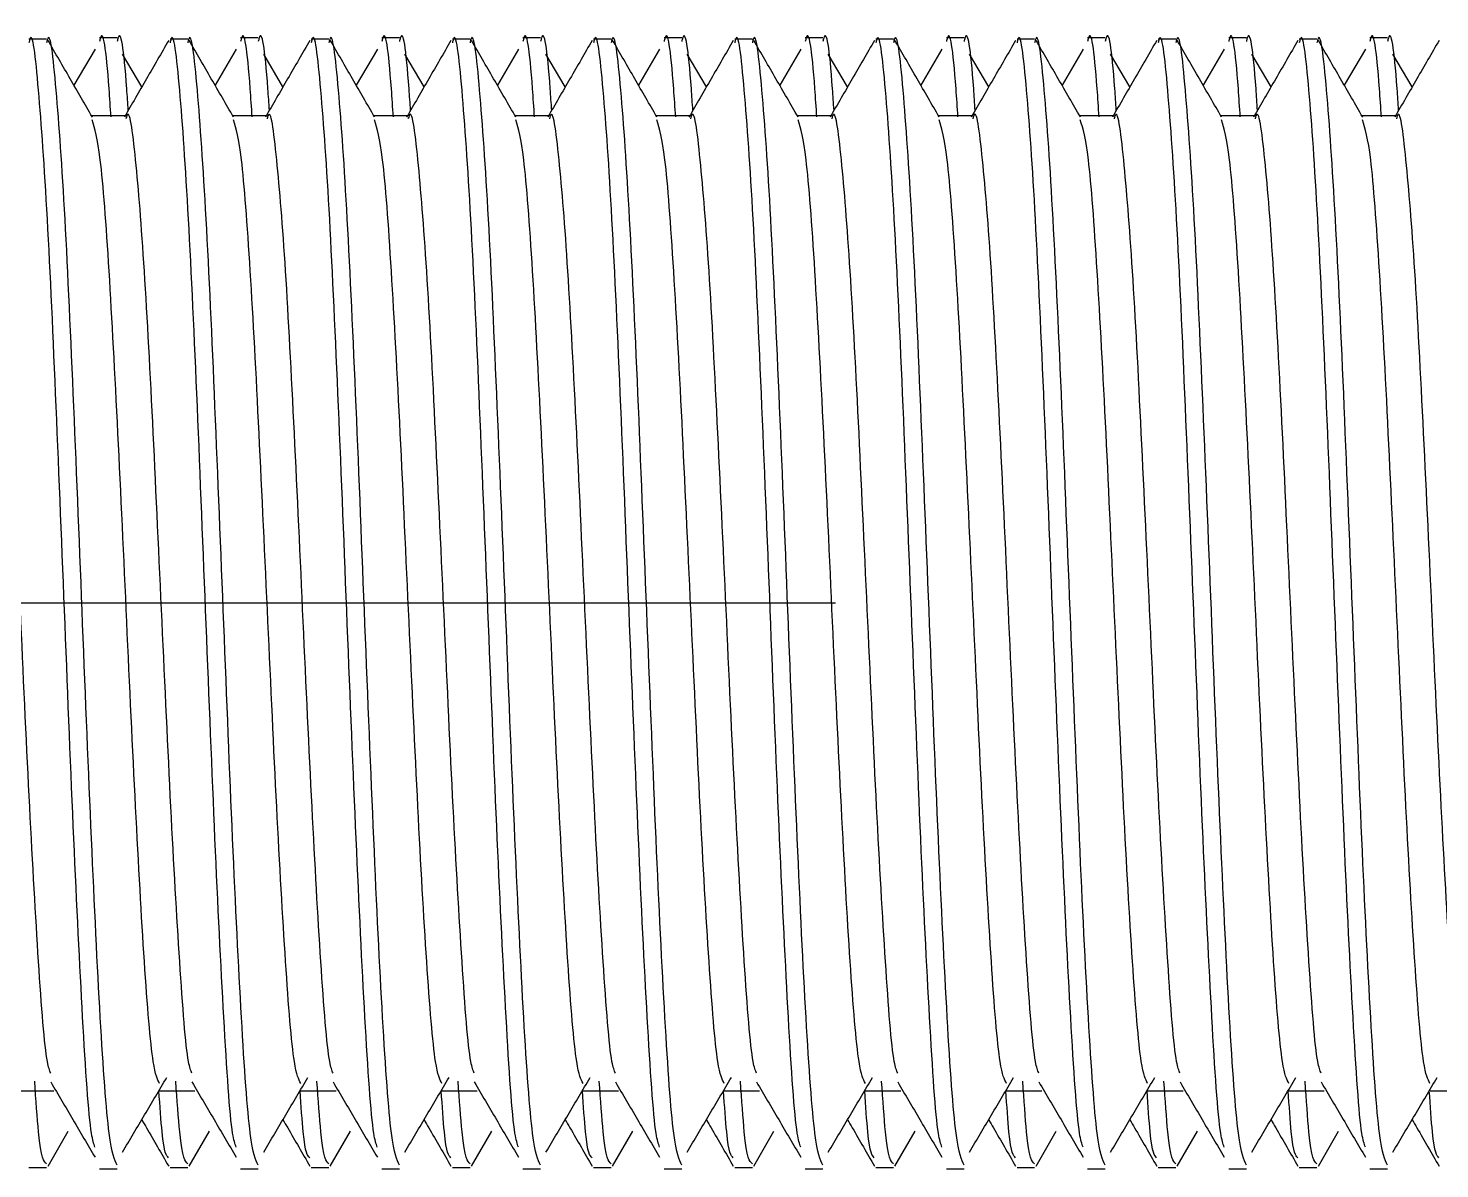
# Model space of a CAD drawing. Header units: millimetres. Extents: x -473 to 6267, y 319 to 3284.
# Drawn here: x 886.062 to 891.062, y 2635.978 to 2640.017 of the extents above; entities that cross this region are included whole.
import ezdxf

# ---------------------------------------------------------------- set-up
doc = ezdxf.new("R2010")
doc.units = ezdxf.units.MM
doc.linetypes.add('CENTERX2', pattern=[20.32, 12.7, -2.54, 2.54, -2.54])
doc.layers.add('3mm', color=7, linetype='Continuous', lineweight=30)
doc.layers.add('中心线层', color=1, linetype='CENTERX2', lineweight=25)

msp = doc.modelspace()

# ---------------------------------------------------------------- linework, layer by layer
at = {"layer": '3mm', "lineweight": 30}
for p, q in [((886.1273, 2639.9781), (886.0648, 2639.9781)), ((886.3773, 2639.9831), (886.3148, 2639.9831)), ((886.6273, 2639.9781), (886.5648, 2639.9781)), ((886.8773, 2639.9831), (886.8148, 2639.9831)), ((887.1273, 2639.9781), (887.0648, 2639.9781)), ((887.3773, 2639.9831), (887.3148, 2639.9831)), ((887.6273, 2639.9781), (887.5648, 2639.9781)), ((887.8773, 2639.9831), (887.8148, 2639.9831)), ((888.1273, 2639.9781), (888.0648, 2639.9781)), ((888.3773, 2639.9831), (888.3148, 2639.9831)), ((888.6273, 2639.9781), (888.5648, 2639.9781)), ((888.8773, 2639.9831), (888.8148, 2639.9831)), ((889.1273, 2639.9781), (889.0648, 2639.9781)), ((889.3773, 2639.9831), (889.3148, 2639.9831)), ((889.6273, 2639.9781), (889.5648, 2639.9781)), ((889.8773, 2639.9831), (889.8148, 2639.9831)), ((890.1273, 2639.9781), (890.0648, 2639.9781)), ((890.3773, 2639.9831), (890.3148, 2639.9831)), ((890.6273, 2639.9781), (890.5648, 2639.9781)), ((890.8773, 2639.9831), (890.8148, 2639.9831)), ((886.299, 2639.9426), (886.2242, 2639.8151)), ((886.4646, 2639.8092), (886.3963, 2639.9247)), ((886.799, 2639.9426), (886.7242, 2639.8151)), ((886.9646, 2639.8092), (886.8963, 2639.9247)), ((887.299, 2639.9426), (887.2242, 2639.8151)), ((887.4646, 2639.8092), (887.3963, 2639.9247)), ((887.799, 2639.9426), (887.7242, 2639.8151)), ((887.9646, 2639.8092), (887.8963, 2639.9247)), ((888.299, 2639.9426), (888.2242, 2639.8151)), ((888.4646, 2639.8092), (888.3963, 2639.9247)), ((888.799, 2639.9426), (888.7242, 2639.8151)), ((888.9646, 2639.8092), (888.8963, 2639.9247)), ((889.299, 2639.9426), (889.2242, 2639.8151)), ((889.4646, 2639.8092), (889.3963, 2639.9247)), ((889.799, 2639.9426), (889.7242, 2639.8151)), ((889.9646, 2639.8092), (889.8963, 2639.9247)), ((890.299, 2639.9426), (890.2242, 2639.8151)), ((890.4646, 2639.8092), (890.3963, 2639.9247)), ((890.799, 2639.9426), (890.7242, 2639.8151)), ((890.9646, 2639.8092), (890.8963, 2639.9247)), ((886.4087, 2639.7074), (886.2866, 2639.7074)), ((886.9087, 2639.7074), (886.7866, 2639.7074)), ((887.4087, 2639.7074), (887.2866, 2639.7074)), ((887.9087, 2639.7074), (887.7866, 2639.7074)), ((888.4087, 2639.7074), (888.2866, 2639.7074)), ((888.9087, 2639.7074), (888.7866, 2639.7074)), ((889.4087, 2639.7074), (889.2866, 2639.7074)), ((889.9087, 2639.7074), (889.7866, 2639.7074)), ((890.4087, 2639.7074), (890.2866, 2639.7074)), ((890.9087, 2639.7074), (890.7866, 2639.7074)), ((886.0278, 2636.2537), (886.1528, 2636.2537)), ((886.5278, 2636.2537), (886.6528, 2636.2537)), ((887.0278, 2636.2537), (887.1528, 2636.2537)), ((887.5278, 2636.2537), (887.6528, 2636.2537)), ((888.0278, 2636.2537), (888.1528, 2636.2537)), ((888.5278, 2636.2537), (888.6528, 2636.2537)), ((889.0278, 2636.2537), (889.1528, 2636.2537)), ((889.5278, 2636.2537), (889.6528, 2636.2537)), ((890.0278, 2636.2537), (890.1528, 2636.2537)), ((890.5278, 2636.2537), (890.6528, 2636.2537)), ((891.0278, 2636.2537), (891.1528, 2636.2537)), ((886.1324, 2635.9873), (886.204, 2636.1111)), ((886.6324, 2635.9873), (886.704, 2636.1111)), ((887.1324, 2635.9873), (887.204, 2636.1111)), ((887.6324, 2635.9873), (887.704, 2636.1111)), ((888.1324, 2635.9873), (888.204, 2636.1111)), ((888.6324, 2635.9873), (888.704, 2636.1111)), ((889.1324, 2635.9873), (889.204, 2636.1111)), ((889.6324, 2635.9873), (889.704, 2636.1111)), ((890.1324, 2635.9873), (890.204, 2636.1111)), ((890.6324, 2635.9873), (890.704, 2636.1111)), ((886.0648, 2635.9831), (886.1273, 2635.9831)), ((886.3148, 2635.9781), (886.3773, 2635.9781)), ((886.5648, 2635.9831), (886.6273, 2635.9831)), ((886.8148, 2635.9781), (886.8773, 2635.9781)), ((887.0648, 2635.9831), (887.1273, 2635.9831)), ((887.3148, 2635.9781), (887.3773, 2635.9781)), ((887.5648, 2635.9831), (887.6273, 2635.9831)), ((887.8148, 2635.9781), (887.8773, 2635.9781)), ((888.0648, 2635.9831), (888.1273, 2635.9831)), ((888.3148, 2635.9781), (888.3773, 2635.9781)), ((888.5648, 2635.9831), (888.6273, 2635.9831)), ((888.8148, 2635.9781), (888.8773, 2635.9781)), ((889.0648, 2635.9831), (889.1273, 2635.9831)), ((889.3148, 2635.9781), (889.3773, 2635.9781)), ((889.5648, 2635.9831), (889.6273, 2635.9831)), ((889.8148, 2635.9781), (889.8773, 2635.9781)), ((890.0648, 2635.9831), (890.1273, 2635.9831)), ((890.3148, 2635.9781), (890.3773, 2635.9781)), ((890.5648, 2635.9831), (890.6273, 2635.9831)), ((890.8148, 2635.9781), (890.8773, 2635.9781))]:
    msp.add_line(p, q, dxfattribs=at)
for points, knots in [([(886.2987, 2636.0549), (886.2946, 2636.0665), (886.2801, 2636.1075), (886.2551, 2636.4881), (886.2239, 2637.1224), (886.1926, 2637.9061), (886.1614, 2638.6936), (886.1301, 2639.3819), (886.0989, 2639.8246), (886.0771, 2640.0192), (886.0658, 2639.9697), (886.0648, 2639.9656)], [0, 0, 0, 0, 0.052725, 0.186333, 0.31994, 0.453548, 0.587156, 0.720763, 0.854371, 0.987979, 1, 1, 1, 1]), ([(886.3773, 2635.9906), (886.3678, 2636.0103), (886.3479, 2636.0516), (886.3176, 2636.4808), (886.2864, 2637.1243), (886.2551, 2637.9056), (886.2239, 2638.6937), (886.1926, 2639.3818), (886.1614, 2639.8246), (886.1396, 2640.0192), (886.1283, 2639.9697), (886.1273, 2639.9656)], [0, 0, 0, 0, 0.113753, 0.238753, 0.363753, 0.488753, 0.613753, 0.738753, 0.863753, 0.988753, 1, 1, 1, 1]), ([(886.3557, 2639.7031), (886.3534, 2639.7373), (886.3407, 2639.9286), (886.3271, 2640.0235), (886.3158, 2639.9746), (886.3148, 2639.9706)], [0, 0, 0, 0, 0.166336, 0.931182, 1, 1, 1, 1]), ([(886.4166, 2639.7263), (886.4149, 2639.7523), (886.4027, 2639.9346), (886.3896, 2640.0234), (886.3783, 2639.9746), (886.3773, 2639.9706)], [0, 0, 0, 0, 0.13261, 0.928398, 1, 1, 1, 1]), ([(886.7987, 2636.0549), (886.7946, 2636.0665), (886.7801, 2636.1075), (886.7551, 2636.4881), (886.7239, 2637.1224), (886.6926, 2637.9061), (886.6614, 2638.6936), (886.6301, 2639.3819), (886.5989, 2639.8246), (886.5771, 2640.0192), (886.5658, 2639.9697), (886.5648, 2639.9656)], [0, 0, 0, 0, 0.052725, 0.186333, 0.31994, 0.453548, 0.587156, 0.720763, 0.854371, 0.987979, 1, 1, 1, 1]), ([(886.8773, 2635.9906), (886.8678, 2636.0103), (886.8479, 2636.0516), (886.8176, 2636.4808), (886.7864, 2637.1243), (886.7551, 2637.9056), (886.7239, 2638.6937), (886.6926, 2639.3818), (886.6614, 2639.8246), (886.6396, 2640.0192), (886.6283, 2639.9697), (886.6273, 2639.9656)], [0, 0, 0, 0, 0.113753, 0.238753, 0.363753, 0.488753, 0.613753, 0.738753, 0.863753, 0.988753, 1, 1, 1, 1]), ([(886.8557, 2639.7031), (886.8534, 2639.7373), (886.8407, 2639.9286), (886.8271, 2640.0235), (886.8158, 2639.9746), (886.8148, 2639.9706)], [0, 0, 0, 0, 0.166336, 0.931182, 1, 1, 1, 1]), ([(886.9166, 2639.7263), (886.9149, 2639.7523), (886.9027, 2639.9346), (886.8896, 2640.0234), (886.8783, 2639.9746), (886.8773, 2639.9706)], [0, 0, 0, 0, 0.13261, 0.928398, 1, 1, 1, 1]), ([(887.2987, 2636.0549), (887.2946, 2636.0665), (887.2801, 2636.1075), (887.2551, 2636.4881), (887.2239, 2637.1224), (887.1926, 2637.9061), (887.1614, 2638.6936), (887.1301, 2639.3819), (887.0989, 2639.8246), (887.0771, 2640.0192), (887.0658, 2639.9697), (887.0648, 2639.9656)], [0, 0, 0, 0, 0.052725, 0.186333, 0.31994, 0.453548, 0.587156, 0.720763, 0.854371, 0.987979, 1, 1, 1, 1]), ([(887.3773, 2635.9906), (887.3678, 2636.0103), (887.3479, 2636.0516), (887.3176, 2636.4808), (887.2864, 2637.1243), (887.2551, 2637.9056), (887.2239, 2638.6937), (887.1926, 2639.3818), (887.1614, 2639.8246), (887.1396, 2640.0192), (887.1283, 2639.9697), (887.1273, 2639.9656)], [0, 0, 0, 0, 0.113753, 0.238753, 0.363753, 0.488753, 0.613753, 0.738753, 0.863753, 0.988753, 1, 1, 1, 1]), ([(887.3557, 2639.7031), (887.3534, 2639.7373), (887.3407, 2639.9286), (887.3271, 2640.0235), (887.3158, 2639.9746), (887.3148, 2639.9706)], [0, 0, 0, 0, 0.166336, 0.931182, 1, 1, 1, 1]), ([(887.4166, 2639.7263), (887.4149, 2639.7523), (887.4027, 2639.9346), (887.3896, 2640.0234), (887.3783, 2639.9746), (887.3773, 2639.9706)], [0, 0, 0, 0, 0.13261, 0.928398, 1, 1, 1, 1]), ([(887.7987, 2636.0549), (887.7946, 2636.0665), (887.7801, 2636.1075), (887.7551, 2636.4881), (887.7239, 2637.1224), (887.6926, 2637.9061), (887.6614, 2638.6936), (887.6301, 2639.3819), (887.5989, 2639.8246), (887.5771, 2640.0192), (887.5658, 2639.9697), (887.5648, 2639.9656)], [0, 0, 0, 0, 0.052725, 0.186333, 0.31994, 0.453548, 0.587156, 0.720763, 0.854371, 0.987979, 1, 1, 1, 1]), ([(887.8773, 2635.9906), (887.8678, 2636.0103), (887.8479, 2636.0516), (887.8176, 2636.4808), (887.7864, 2637.1243), (887.7551, 2637.9056), (887.7239, 2638.6937), (887.6926, 2639.3818), (887.6614, 2639.8246), (887.6396, 2640.0192), (887.6283, 2639.9697), (887.6273, 2639.9656)], [0, 0, 0, 0, 0.113753, 0.238753, 0.363753, 0.488753, 0.613753, 0.738753, 0.863753, 0.988753, 1, 1, 1, 1]), ([(887.8557, 2639.7031), (887.8534, 2639.7373), (887.8407, 2639.9286), (887.8271, 2640.0235), (887.8158, 2639.9746), (887.8148, 2639.9706)], [0, 0, 0, 0, 0.166336, 0.931182, 1, 1, 1, 1]), ([(887.9166, 2639.7263), (887.9149, 2639.7523), (887.9027, 2639.9346), (887.8896, 2640.0234), (887.8783, 2639.9746), (887.8773, 2639.9706)], [0, 0, 0, 0, 0.13261, 0.928398, 1, 1, 1, 1]), ([(888.2987, 2636.0549), (888.2946, 2636.0665), (888.2801, 2636.1075), (888.2551, 2636.4881), (888.2239, 2637.1224), (888.1926, 2637.9061), (888.1614, 2638.6936), (888.1301, 2639.3819), (888.0989, 2639.8246), (888.0771, 2640.0192), (888.0658, 2639.9697), (888.0648, 2639.9656)], [0, 0, 0, 0, 0.052725, 0.186333, 0.31994, 0.453548, 0.587156, 0.720763, 0.854371, 0.987979, 1, 1, 1, 1]), ([(888.3773, 2635.9906), (888.3678, 2636.0103), (888.3479, 2636.0516), (888.3176, 2636.4808), (888.2864, 2637.1243), (888.2551, 2637.9056), (888.2239, 2638.6937), (888.1926, 2639.3818), (888.1614, 2639.8246), (888.1396, 2640.0192), (888.1283, 2639.9697), (888.1273, 2639.9656)], [0, 0, 0, 0, 0.113753, 0.238753, 0.363753, 0.488753, 0.613753, 0.738753, 0.863753, 0.988753, 1, 1, 1, 1]), ([(888.3557, 2639.7031), (888.3534, 2639.7373), (888.3407, 2639.9286), (888.3271, 2640.0235), (888.3158, 2639.9746), (888.3148, 2639.9706)], [0, 0, 0, 0, 0.166336, 0.931182, 1, 1, 1, 1]), ([(888.4166, 2639.7263), (888.4149, 2639.7523), (888.4027, 2639.9346), (888.3896, 2640.0234), (888.3783, 2639.9746), (888.3773, 2639.9706)], [0, 0, 0, 0, 0.13261, 0.928398, 1, 1, 1, 1]), ([(888.7987, 2636.0549), (888.7946, 2636.0665), (888.7801, 2636.1075), (888.7551, 2636.4881), (888.7239, 2637.1224), (888.6926, 2637.9061), (888.6614, 2638.6936), (888.6301, 2639.3819), (888.5989, 2639.8246), (888.5771, 2640.0192), (888.5658, 2639.9697), (888.5648, 2639.9656)], [0, 0, 0, 0, 0.052725, 0.186333, 0.31994, 0.453548, 0.587156, 0.720763, 0.854371, 0.987979, 1, 1, 1, 1]), ([(888.8773, 2635.9906), (888.8678, 2636.0103), (888.8479, 2636.0516), (888.8176, 2636.4808), (888.7864, 2637.1243), (888.7551, 2637.9056), (888.7239, 2638.6937), (888.6926, 2639.3818), (888.6614, 2639.8246), (888.6396, 2640.0192), (888.6283, 2639.9697), (888.6273, 2639.9656)], [0, 0, 0, 0, 0.113753, 0.238753, 0.363753, 0.488753, 0.613753, 0.738753, 0.863753, 0.988753, 1, 1, 1, 1]), ([(888.8557, 2639.7031), (888.8534, 2639.7373), (888.8407, 2639.9286), (888.8271, 2640.0235), (888.8158, 2639.9746), (888.8148, 2639.9706)], [0, 0, 0, 0, 0.166336, 0.931182, 1, 1, 1, 1]), ([(888.9166, 2639.7263), (888.9149, 2639.7523), (888.9027, 2639.9346), (888.8896, 2640.0234), (888.8783, 2639.9746), (888.8773, 2639.9706)], [0, 0, 0, 0, 0.13261, 0.928398, 1, 1, 1, 1]), ([(889.2987, 2636.0549), (889.2946, 2636.0665), (889.2801, 2636.1075), (889.2551, 2636.4881), (889.2239, 2637.1224), (889.1926, 2637.9061), (889.1614, 2638.6936), (889.1301, 2639.3819), (889.0989, 2639.8246), (889.0771, 2640.0192), (889.0658, 2639.9697), (889.0648, 2639.9656)], [0, 0, 0, 0, 0.052725, 0.186333, 0.31994, 0.453548, 0.587156, 0.720763, 0.854371, 0.987979, 1, 1, 1, 1]), ([(889.3773, 2635.9906), (889.3678, 2636.0103), (889.3479, 2636.0516), (889.3176, 2636.4808), (889.2864, 2637.1243), (889.2551, 2637.9056), (889.2239, 2638.6937), (889.1926, 2639.3818), (889.1614, 2639.8246), (889.1396, 2640.0192), (889.1283, 2639.9697), (889.1273, 2639.9656)], [0, 0, 0, 0, 0.113753, 0.238753, 0.363753, 0.488753, 0.613753, 0.738753, 0.863753, 0.988753, 1, 1, 1, 1]), ([(889.3557, 2639.7031), (889.3534, 2639.7373), (889.3407, 2639.9286), (889.3271, 2640.0235), (889.3158, 2639.9746), (889.3148, 2639.9706)], [0, 0, 0, 0, 0.166336, 0.931182, 1, 1, 1, 1]), ([(889.4166, 2639.7263), (889.4149, 2639.7523), (889.4027, 2639.9346), (889.3896, 2640.0234), (889.3783, 2639.9746), (889.3773, 2639.9706)], [0, 0, 0, 0, 0.13261, 0.928398, 1, 1, 1, 1]), ([(889.7987, 2636.0549), (889.7946, 2636.0665), (889.7801, 2636.1075), (889.7551, 2636.4881), (889.7239, 2637.1224), (889.6926, 2637.9061), (889.6614, 2638.6936), (889.6301, 2639.3819), (889.5989, 2639.8246), (889.5771, 2640.0192), (889.5658, 2639.9697), (889.5648, 2639.9656)], [0, 0, 0, 0, 0.052725, 0.186333, 0.31994, 0.453548, 0.587156, 0.720763, 0.854371, 0.987979, 1, 1, 1, 1]), ([(889.8773, 2635.9906), (889.8678, 2636.0103), (889.8479, 2636.0516), (889.8176, 2636.4808), (889.7864, 2637.1243), (889.7551, 2637.9056), (889.7239, 2638.6937), (889.6926, 2639.3818), (889.6614, 2639.8246), (889.6396, 2640.0192), (889.6283, 2639.9697), (889.6273, 2639.9656)], [0, 0, 0, 0, 0.113753, 0.238753, 0.363753, 0.488753, 0.613753, 0.738753, 0.863753, 0.988753, 1, 1, 1, 1]), ([(889.8557, 2639.7031), (889.8534, 2639.7373), (889.8407, 2639.9286), (889.8271, 2640.0235), (889.8158, 2639.9746), (889.8148, 2639.9706)], [0, 0, 0, 0, 0.166336, 0.931182, 1, 1, 1, 1]), ([(889.9166, 2639.7263), (889.9149, 2639.7523), (889.9027, 2639.9346), (889.8896, 2640.0234), (889.8783, 2639.9746), (889.8773, 2639.9706)], [0, 0, 0, 0, 0.13261, 0.928398, 1, 1, 1, 1]), ([(890.2987, 2636.0549), (890.2946, 2636.0665), (890.2801, 2636.1075), (890.2551, 2636.4881), (890.2239, 2637.1224), (890.1926, 2637.9061), (890.1614, 2638.6936), (890.1301, 2639.3819), (890.0989, 2639.8246), (890.0771, 2640.0192), (890.0658, 2639.9697), (890.0648, 2639.9656)], [0, 0, 0, 0, 0.052725, 0.186333, 0.31994, 0.453548, 0.587156, 0.720763, 0.854371, 0.987979, 1, 1, 1, 1]), ([(890.3773, 2635.9906), (890.3678, 2636.0103), (890.3479, 2636.0516), (890.3176, 2636.4808), (890.2864, 2637.1243), (890.2551, 2637.9056), (890.2239, 2638.6937), (890.1926, 2639.3818), (890.1614, 2639.8246), (890.1396, 2640.0192), (890.1283, 2639.9697), (890.1273, 2639.9656)], [0, 0, 0, 0, 0.113753, 0.238753, 0.363753, 0.488753, 0.613753, 0.738753, 0.863753, 0.988753, 1, 1, 1, 1]), ([(890.3557, 2639.7031), (890.3534, 2639.7373), (890.3407, 2639.9286), (890.3271, 2640.0235), (890.3158, 2639.9746), (890.3148, 2639.9706)], [0, 0, 0, 0, 0.166336, 0.931182, 1, 1, 1, 1]), ([(890.4166, 2639.7263), (890.4149, 2639.7523), (890.4027, 2639.9346), (890.3896, 2640.0234), (890.3783, 2639.9746), (890.3773, 2639.9706)], [0, 0, 0, 0, 0.13261, 0.928398, 1, 1, 1, 1]), ([(890.7987, 2636.0549), (890.7946, 2636.0665), (890.7801, 2636.1075), (890.7551, 2636.4881), (890.7239, 2637.1224), (890.6926, 2637.9061), (890.6614, 2638.6936), (890.6301, 2639.3819), (890.5989, 2639.8246), (890.5771, 2640.0192), (890.5658, 2639.9697), (890.5648, 2639.9656)], [0, 0, 0, 0, 0.052725, 0.186333, 0.31994, 0.453548, 0.587156, 0.720763, 0.854371, 0.987979, 1, 1, 1, 1]), ([(890.8773, 2635.9906), (890.8678, 2636.0103), (890.8479, 2636.0516), (890.8176, 2636.4808), (890.7864, 2637.1243), (890.7551, 2637.9056), (890.7239, 2638.6937), (890.6926, 2639.3818), (890.6614, 2639.8246), (890.6396, 2640.0192), (890.6283, 2639.9697), (890.6273, 2639.9656)], [0, 0, 0, 0, 0.113753, 0.238753, 0.363753, 0.488753, 0.613753, 0.738753, 0.863753, 0.988753, 1, 1, 1, 1]), ([(890.8557, 2639.7031), (890.8534, 2639.7373), (890.8407, 2639.9286), (890.8271, 2640.0235), (890.8158, 2639.9746), (890.8148, 2639.9706)], [0, 0, 0, 0, 0.166336, 0.931182, 1, 1, 1, 1]), ([(890.9166, 2639.7263), (890.9149, 2639.7523), (890.9027, 2639.9346), (890.8896, 2640.0234), (890.8783, 2639.9746), (890.8773, 2639.9706)], [0, 0, 0, 0, 0.13261, 0.928398, 1, 1, 1, 1]), ([(886.2894, 2639.7025), (886.2632, 2639.7477), (886.2109, 2639.8382), (886.1585, 2639.9286), (886.1324, 2639.9738)], [0, 0, 0, 0, 0.499935, 1, 1, 1, 1]), ([(886.5598, 2639.9738), (886.5337, 2639.9285), (886.4813, 2639.8381), (886.4289, 2639.7476), (886.4028, 2639.7024)], [0, 0, 0, 0, 0.500068, 1, 1, 1, 1]), ([(886.7894, 2639.7025), (886.7632, 2639.7477), (886.7109, 2639.8382), (886.6585, 2639.9286), (886.6324, 2639.9738)], [0, 0, 0, 0, 0.499935, 1, 1, 1, 1]), ([(887.0598, 2639.9738), (887.0337, 2639.9285), (886.9813, 2639.8381), (886.9289, 2639.7476), (886.9028, 2639.7024)], [0, 0, 0, 0, 0.500068, 1, 1, 1, 1]), ([(887.2894, 2639.7025), (887.2632, 2639.7477), (887.2109, 2639.8382), (887.1585, 2639.9286), (887.1324, 2639.9738)], [0, 0, 0, 0, 0.499935, 1, 1, 1, 1]), ([(887.5598, 2639.9738), (887.5337, 2639.9285), (887.4813, 2639.8381), (887.4289, 2639.7476), (887.4028, 2639.7024)], [0, 0, 0, 0, 0.500068, 1, 1, 1, 1]), ([(887.7894, 2639.7025), (887.7632, 2639.7477), (887.7109, 2639.8382), (887.6585, 2639.9286), (887.6324, 2639.9738)], [0, 0, 0, 0, 0.499935, 1, 1, 1, 1]), ([(888.0598, 2639.9738), (888.0337, 2639.9285), (887.9813, 2639.8381), (887.9289, 2639.7476), (887.9028, 2639.7024)], [0, 0, 0, 0, 0.500068, 1, 1, 1, 1]), ([(888.2894, 2639.7025), (888.2632, 2639.7477), (888.2109, 2639.8382), (888.1585, 2639.9286), (888.1324, 2639.9738)], [0, 0, 0, 0, 0.499935, 1, 1, 1, 1]), ([(888.5598, 2639.9738), (888.5337, 2639.9285), (888.4813, 2639.8381), (888.4289, 2639.7476), (888.4028, 2639.7024)], [0, 0, 0, 0, 0.500068, 1, 1, 1, 1]), ([(888.7894, 2639.7025), (888.7632, 2639.7477), (888.7109, 2639.8382), (888.6585, 2639.9286), (888.6324, 2639.9738)], [0, 0, 0, 0, 0.499935, 1, 1, 1, 1]), ([(889.0598, 2639.9738), (889.0337, 2639.9285), (888.9813, 2639.8381), (888.9289, 2639.7476), (888.9028, 2639.7024)], [0, 0, 0, 0, 0.500068, 1, 1, 1, 1]), ([(889.2894, 2639.7025), (889.2632, 2639.7477), (889.2109, 2639.8382), (889.1585, 2639.9286), (889.1324, 2639.9738)], [0, 0, 0, 0, 0.499935, 1, 1, 1, 1]), ([(889.5598, 2639.9738), (889.5337, 2639.9285), (889.4813, 2639.8381), (889.4289, 2639.7476), (889.4028, 2639.7024)], [0, 0, 0, 0, 0.500068, 1, 1, 1, 1]), ([(889.7894, 2639.7025), (889.7632, 2639.7477), (889.7109, 2639.8382), (889.6585, 2639.9286), (889.6324, 2639.9738)], [0, 0, 0, 0, 0.499935, 1, 1, 1, 1]), ([(890.0598, 2639.9738), (890.0337, 2639.9285), (889.9813, 2639.8381), (889.9289, 2639.7476), (889.9028, 2639.7024)], [0, 0, 0, 0, 0.500068, 1, 1, 1, 1]), ([(890.2894, 2639.7025), (890.2632, 2639.7477), (890.2109, 2639.8382), (890.1585, 2639.9286), (890.1324, 2639.9738)], [0, 0, 0, 0, 0.499935, 1, 1, 1, 1]), ([(890.5598, 2639.9738), (890.5337, 2639.9285), (890.4813, 2639.8381), (890.4289, 2639.7476), (890.4028, 2639.7024)], [0, 0, 0, 0, 0.500068, 1, 1, 1, 1]), ([(890.7894, 2639.7025), (890.7632, 2639.7477), (890.7109, 2639.8382), (890.6585, 2639.9286), (890.6324, 2639.9738)], [0, 0, 0, 0, 0.4999345, 1, 1, 1, 1]), ([(891.0598, 2639.9738), (891.0337, 2639.9285), (890.9813, 2639.8381), (890.9289, 2639.7476), (890.9028, 2639.7024)], [0, 0, 0, 0, 0.500068, 1, 1, 1, 1]), ([(886.1421, 2636.3163), (886.1381, 2636.3262), (886.1237, 2636.3616), (886.0989, 2636.6899), (886.0676, 2637.2381), (886.0364, 2637.9159), (886.0051, 2638.5968), (885.9739, 2639.1919), (885.9426, 2639.5747), (885.9209, 2639.743), (885.9095, 2639.7002), (885.9086, 2639.6967)], [0, 0, 0, 0, 0.051345, 0.185166, 0.318988, 0.452809, 0.586631, 0.720452, 0.854274, 0.988095, 1, 1, 1, 1]), ([(886.6421, 2636.3163), (886.6381, 2636.3262), (886.6237, 2636.3616), (886.5989, 2636.6899), (886.5676, 2637.2381), (886.5364, 2637.9159), (886.5051, 2638.5968), (886.4739, 2639.1919), (886.4426, 2639.5747), (886.4209, 2639.743), (886.4095, 2639.7002), (886.4086, 2639.6967)], [0, 0, 0, 0, 0.051345, 0.185166, 0.318988, 0.452809, 0.586631, 0.720452, 0.854274, 0.988095, 1, 1, 1, 1]), ([(887.1421, 2636.3163), (887.1381, 2636.3262), (887.1237, 2636.3616), (887.0989, 2636.6899), (887.0676, 2637.2381), (887.0364, 2637.9159), (887.0051, 2638.5968), (886.9739, 2639.1919), (886.9426, 2639.5747), (886.9209, 2639.743), (886.9095, 2639.7002), (886.9086, 2639.6967)], [0, 0, 0, 0, 0.051345, 0.185166, 0.318988, 0.452809, 0.586631, 0.720452, 0.854274, 0.988095, 1, 1, 1, 1]), ([(887.6421, 2636.3163), (887.6381, 2636.3262), (887.6237, 2636.3616), (887.5989, 2636.6899), (887.5676, 2637.2381), (887.5364, 2637.9159), (887.5051, 2638.5968), (887.4739, 2639.1919), (887.4426, 2639.5747), (887.4209, 2639.743), (887.4095, 2639.7002), (887.4086, 2639.6967)], [0, 0, 0, 0, 0.051345, 0.185166, 0.318988, 0.452809, 0.586631, 0.720452, 0.854274, 0.988095, 1, 1, 1, 1]), ([(888.1421, 2636.3163), (888.1381, 2636.3262), (888.1237, 2636.3616), (888.0989, 2636.6899), (888.0676, 2637.2381), (888.0364, 2637.9159), (888.0051, 2638.5968), (887.9739, 2639.1919), (887.9426, 2639.5747), (887.9209, 2639.743), (887.9095, 2639.7002), (887.9086, 2639.6967)], [0, 0, 0, 0, 0.051345, 0.185166, 0.318988, 0.452809, 0.586631, 0.720452, 0.854274, 0.988095, 1, 1, 1, 1]), ([(888.6421, 2636.3163), (888.6381, 2636.3262), (888.6237, 2636.3616), (888.5989, 2636.6899), (888.5676, 2637.2381), (888.5364, 2637.9159), (888.5051, 2638.5968), (888.4739, 2639.1919), (888.4426, 2639.5747), (888.4209, 2639.743), (888.4095, 2639.7002), (888.4086, 2639.6967)], [0, 0, 0, 0, 0.051345, 0.185166, 0.318988, 0.452809, 0.586631, 0.720452, 0.854274, 0.988095, 1, 1, 1, 1]), ([(889.1421, 2636.3163), (889.1381, 2636.3262), (889.1237, 2636.3616), (889.0989, 2636.6899), (889.0676, 2637.2381), (889.0364, 2637.9159), (889.0051, 2638.5968), (888.9739, 2639.1919), (888.9426, 2639.5747), (888.9209, 2639.743), (888.9095, 2639.7002), (888.9086, 2639.6967)], [0, 0, 0, 0, 0.051345, 0.185166, 0.318988, 0.452809, 0.586631, 0.720452, 0.854274, 0.988095, 1, 1, 1, 1]), ([(889.6421, 2636.3163), (889.6381, 2636.3262), (889.6237, 2636.3616), (889.5989, 2636.6899), (889.5676, 2637.2381), (889.5364, 2637.9159), (889.5051, 2638.5968), (889.4739, 2639.1919), (889.4426, 2639.5747), (889.4209, 2639.743), (889.4095, 2639.7002), (889.4086, 2639.6967)], [0, 0, 0, 0, 0.051345, 0.185166, 0.318988, 0.452809, 0.586631, 0.720452, 0.854274, 0.988095, 1, 1, 1, 1]), ([(890.1421, 2636.3163), (890.1381, 2636.3262), (890.1237, 2636.3616), (890.0989, 2636.6899), (890.0676, 2637.2381), (890.0364, 2637.9159), (890.0051, 2638.5968), (889.9739, 2639.1919), (889.9426, 2639.5747), (889.9209, 2639.743), (889.9095, 2639.7002), (889.9086, 2639.6967)], [0, 0, 0, 0, 0.051345, 0.185166, 0.318988, 0.452809, 0.586631, 0.720452, 0.854274, 0.988095, 1, 1, 1, 1]), ([(890.6421, 2636.3163), (890.6381, 2636.3262), (890.6237, 2636.3616), (890.5989, 2636.6899), (890.5676, 2637.2381), (890.5364, 2637.9159), (890.5051, 2638.5968), (890.4739, 2639.1919), (890.4426, 2639.5747), (890.4209, 2639.743), (890.4095, 2639.7002), (890.4086, 2639.6967)], [0, 0, 0, 0, 0.051345, 0.185166, 0.318988, 0.452809, 0.586631, 0.720452, 0.854274, 0.988095, 1, 1, 1, 1]), ([(891.1421, 2636.3163), (891.1381, 2636.3262), (891.1237, 2636.3616), (891.0989, 2636.6899), (891.0676, 2637.2381), (891.0364, 2637.9159), (891.0051, 2638.5968), (890.9739, 2639.1919), (890.9426, 2639.5747), (890.9209, 2639.743), (890.9095, 2639.7002), (890.9086, 2639.6967)], [0, 0, 0, 0, 0.051345, 0.185166, 0.318988, 0.452809, 0.586631, 0.720452, 0.854274, 0.988095, 1, 1, 1, 1]), ([(886.5276, 2636.2801), (886.5201, 2636.2949), (886.5022, 2636.3305), (886.4739, 2636.6852), (886.4426, 2637.2395), (886.4114, 2637.9149), (886.3801, 2638.5991), (886.3489, 2639.1833), (886.3185, 2639.5944), (886.2986, 2639.661), (886.2891, 2639.6928)], [0, 0, 0, 0, 0.094317, 0.22534, 0.356364, 0.487388, 0.618411, 0.749435, 0.880458, 1, 1, 1, 1]), ([(887.0276, 2636.2801), (887.0201, 2636.2949), (887.0022, 2636.3305), (886.9739, 2636.6852), (886.9426, 2637.2395), (886.9114, 2637.9149), (886.8801, 2638.5991), (886.8489, 2639.1833), (886.8185, 2639.5944), (886.7986, 2639.661), (886.7891, 2639.6928)], [0, 0, 0, 0, 0.094317, 0.22534, 0.356364, 0.487388, 0.618411, 0.749435, 0.880458, 1, 1, 1, 1]), ([(887.5276, 2636.2801), (887.5201, 2636.2949), (887.5022, 2636.3305), (887.4739, 2636.6852), (887.4426, 2637.2395), (887.4114, 2637.9149), (887.3801, 2638.5991), (887.3489, 2639.1833), (887.3185, 2639.5944), (887.2986, 2639.661), (887.2891, 2639.6928)], [0, 0, 0, 0, 0.094317, 0.22534, 0.356364, 0.487388, 0.618411, 0.749435, 0.880458, 1, 1, 1, 1]), ([(888.0276, 2636.2801), (888.0201, 2636.2949), (888.0022, 2636.3305), (887.9739, 2636.6852), (887.9426, 2637.2395), (887.9114, 2637.9149), (887.8801, 2638.5991), (887.8489, 2639.1833), (887.8185, 2639.5944), (887.7986, 2639.661), (887.7891, 2639.6928)], [0, 0, 0, 0, 0.094317, 0.22534, 0.356364, 0.487388, 0.618411, 0.749435, 0.880458, 1, 1, 1, 1]), ([(888.5276, 2636.2801), (888.5201, 2636.2949), (888.5022, 2636.3305), (888.4739, 2636.6852), (888.4426, 2637.2395), (888.4114, 2637.9149), (888.3801, 2638.5991), (888.3489, 2639.1833), (888.3185, 2639.5944), (888.2986, 2639.661), (888.2891, 2639.6928)], [0, 0, 0, 0, 0.094317, 0.22534, 0.356364, 0.487388, 0.618411, 0.749435, 0.880458, 1, 1, 1, 1]), ([(889.0276, 2636.2801), (889.0201, 2636.2949), (889.0022, 2636.3305), (888.9739, 2636.6852), (888.9426, 2637.2395), (888.9114, 2637.9149), (888.8801, 2638.5991), (888.8489, 2639.1833), (888.8185, 2639.5944), (888.7986, 2639.661), (888.7891, 2639.6928)], [0, 0, 0, 0, 0.094317, 0.22534, 0.356364, 0.487388, 0.618411, 0.749435, 0.880458, 1, 1, 1, 1]), ([(889.5276, 2636.2801), (889.5201, 2636.2949), (889.5022, 2636.3305), (889.4739, 2636.6852), (889.4426, 2637.2395), (889.4114, 2637.9149), (889.3801, 2638.5991), (889.3489, 2639.1833), (889.3185, 2639.5944), (889.2986, 2639.661), (889.2891, 2639.6928)], [0, 0, 0, 0, 0.094317, 0.22534, 0.356364, 0.487388, 0.618411, 0.749435, 0.880458, 1, 1, 1, 1]), ([(890.0276, 2636.2801), (890.0201, 2636.2949), (890.0022, 2636.3305), (889.9739, 2636.6852), (889.9426, 2637.2395), (889.9114, 2637.9149), (889.8801, 2638.5991), (889.8489, 2639.1833), (889.8185, 2639.5944), (889.7986, 2639.661), (889.7891, 2639.6928)], [0, 0, 0, 0, 0.094317, 0.22534, 0.356364, 0.487388, 0.618411, 0.749435, 0.880458, 1, 1, 1, 1]), ([(890.5276, 2636.2801), (890.5201, 2636.2949), (890.5022, 2636.3305), (890.4739, 2636.6852), (890.4426, 2637.2395), (890.4114, 2637.9149), (890.3801, 2638.5991), (890.3489, 2639.1833), (890.3185, 2639.5944), (890.2986, 2639.661), (890.2891, 2639.6928)], [0, 0, 0, 0, 0.094317, 0.22534, 0.356364, 0.487388, 0.618411, 0.749435, 0.880458, 1, 1, 1, 1]), ([(891.0276, 2636.2801), (891.0201, 2636.2949), (891.0022, 2636.3305), (890.9739, 2636.6852), (890.9426, 2637.2395), (890.9114, 2637.9149), (890.8801, 2638.5991), (890.8489, 2639.1833), (890.8185, 2639.5944), (890.7986, 2639.661), (890.7891, 2639.6928)], [0, 0, 0, 0, 0.0943169, 0.2253404, 0.356364, 0.4873875, 0.6184111, 0.7494346, 0.8804582, 1, 1, 1, 1]), ([(886.3963, 2636.0365), (886.4224, 2636.0806), (886.4746, 2636.1689), (886.5268, 2636.257), (886.5529, 2636.301)], [0, 0, 0, 0, 0.500012, 1, 1, 1, 1]), ([(886.8963, 2636.0365), (886.9224, 2636.0806), (886.9746, 2636.1689), (887.0268, 2636.257), (887.0529, 2636.301)], [0, 0, 0, 0, 0.500012, 1, 1, 1, 1]), ([(887.3963, 2636.0365), (887.4224, 2636.0806), (887.4746, 2636.1689), (887.5268, 2636.257), (887.5529, 2636.301)], [0, 0, 0, 0, 0.500012, 1, 1, 1, 1]), ([(887.8963, 2636.0365), (887.9224, 2636.0806), (887.9746, 2636.1689), (888.0268, 2636.257), (888.0529, 2636.301)], [0, 0, 0, 0, 0.500012, 1, 1, 1, 1]), ([(888.3963, 2636.0365), (888.4224, 2636.0806), (888.4746, 2636.1689), (888.5268, 2636.257), (888.5529, 2636.301)], [0, 0, 0, 0, 0.500012, 1, 1, 1, 1]), ([(888.8963, 2636.0365), (888.9224, 2636.0806), (888.9746, 2636.1689), (889.0268, 2636.257), (889.0529, 2636.301)], [0, 0, 0, 0, 0.500012, 1, 1, 1, 1]), ([(889.3963, 2636.0365), (889.4224, 2636.0806), (889.4746, 2636.1689), (889.5268, 2636.257), (889.5529, 2636.301)], [0, 0, 0, 0, 0.500012, 1, 1, 1, 1]), ([(889.8963, 2636.0365), (889.9224, 2636.0806), (889.9746, 2636.1689), (890.0268, 2636.257), (890.0529, 2636.301)], [0, 0, 0, 0, 0.500012, 1, 1, 1, 1]), ([(890.3963, 2636.0365), (890.4224, 2636.0806), (890.4746, 2636.1689), (890.5268, 2636.257), (890.5529, 2636.301)], [0, 0, 0, 0, 0.500012, 1, 1, 1, 1]), ([(890.8963, 2636.0365), (890.9224, 2636.0806), (890.9746, 2636.1689), (891.0268, 2636.257), (891.0529, 2636.301)], [0, 0, 0, 0, 0.500012, 1, 1, 1, 1]), ([(886.1273, 2635.9956), (886.1178, 2636.0042), (886.1038, 2636.017), (886.0898, 2636.2219), (886.0852, 2636.2883)], [0, 0, 0, 0, 0.67575, 1, 1, 1, 1]), ([(886.1424, 2636.2854), (886.1685, 2636.2409), (886.2207, 2636.1521), (886.2729, 2636.0631), (886.299, 2636.0186)], [0, 0, 0, 0, 0.499986, 1, 1, 1, 1]), ([(886.5594, 2636.0171), (886.5517, 2636.0242), (886.5404, 2636.0345), (886.529, 2636.2006), (886.5253, 2636.2545)], [0, 0, 0, 0, 0.67545, 1, 1, 1, 1]), ([(886.6273, 2635.9956), (886.6178, 2636.0042), (886.6038, 2636.017), (886.5898, 2636.2219), (886.5852, 2636.2883)], [0, 0, 0, 0, 0.67575, 1, 1, 1, 1]), ([(886.6424, 2636.2854), (886.6685, 2636.2409), (886.7207, 2636.1521), (886.7729, 2636.0631), (886.799, 2636.0186)], [0, 0, 0, 0, 0.499986, 1, 1, 1, 1]), ([(887.0594, 2636.0171), (887.0517, 2636.0242), (887.0404, 2636.0345), (887.029, 2636.2006), (887.0253, 2636.2545)], [0, 0, 0, 0, 0.67545, 1, 1, 1, 1]), ([(887.1273, 2635.9956), (887.1178, 2636.0042), (887.1038, 2636.017), (887.0898, 2636.2219), (887.0852, 2636.2883)], [0, 0, 0, 0, 0.67575, 1, 1, 1, 1]), ([(887.1424, 2636.2854), (887.1685, 2636.2409), (887.2207, 2636.1521), (887.2729, 2636.0631), (887.299, 2636.0186)], [0, 0, 0, 0, 0.499986, 1, 1, 1, 1]), ([(887.5594, 2636.0171), (887.5517, 2636.0242), (887.5404, 2636.0345), (887.529, 2636.2006), (887.5253, 2636.2545)], [0, 0, 0, 0, 0.67545, 1, 1, 1, 1]), ([(887.6273, 2635.9956), (887.6178, 2636.0042), (887.6038, 2636.017), (887.5898, 2636.2219), (887.5852, 2636.2883)], [0, 0, 0, 0, 0.67575, 1, 1, 1, 1]), ([(887.6424, 2636.2854), (887.6685, 2636.2409), (887.7207, 2636.1521), (887.7729, 2636.0631), (887.799, 2636.0186)], [0, 0, 0, 0, 0.499986, 1, 1, 1, 1]), ([(888.0594, 2636.0171), (888.0517, 2636.0242), (888.0404, 2636.0345), (888.029, 2636.2006), (888.0253, 2636.2545)], [0, 0, 0, 0, 0.67545, 1, 1, 1, 1]), ([(888.1273, 2635.9956), (888.1178, 2636.0042), (888.1038, 2636.017), (888.0898, 2636.2219), (888.0852, 2636.2883)], [0, 0, 0, 0, 0.67575, 1, 1, 1, 1]), ([(888.1424, 2636.2854), (888.1685, 2636.2409), (888.2207, 2636.1521), (888.2729, 2636.0631), (888.299, 2636.0186)], [0, 0, 0, 0, 0.499986, 1, 1, 1, 1]), ([(888.5594, 2636.0171), (888.5517, 2636.0242), (888.5404, 2636.0345), (888.529, 2636.2006), (888.5253, 2636.2545)], [0, 0, 0, 0, 0.67545, 1, 1, 1, 1]), ([(888.6273, 2635.9956), (888.6178, 2636.0042), (888.6038, 2636.017), (888.5898, 2636.2219), (888.5852, 2636.2883)], [0, 0, 0, 0, 0.67575, 1, 1, 1, 1]), ([(888.6424, 2636.2854), (888.6685, 2636.2409), (888.7207, 2636.1521), (888.7729, 2636.0631), (888.799, 2636.0186)], [0, 0, 0, 0, 0.499986, 1, 1, 1, 1]), ([(889.0594, 2636.0171), (889.0517, 2636.0242), (889.0404, 2636.0345), (889.029, 2636.2006), (889.0253, 2636.2545)], [0, 0, 0, 0, 0.67545, 1, 1, 1, 1]), ([(889.1273, 2635.9956), (889.1178, 2636.0042), (889.1038, 2636.017), (889.0898, 2636.2219), (889.0852, 2636.2883)], [0, 0, 0, 0, 0.67575, 1, 1, 1, 1]), ([(889.1424, 2636.2854), (889.1685, 2636.2409), (889.2207, 2636.1521), (889.2729, 2636.0631), (889.299, 2636.0186)], [0, 0, 0, 0, 0.499986, 1, 1, 1, 1]), ([(889.5594, 2636.0171), (889.5517, 2636.0242), (889.5404, 2636.0345), (889.529, 2636.2006), (889.5253, 2636.2545)], [0, 0, 0, 0, 0.67545, 1, 1, 1, 1]), ([(889.6273, 2635.9956), (889.6178, 2636.0042), (889.6038, 2636.017), (889.5898, 2636.2219), (889.5852, 2636.2883)], [0, 0, 0, 0, 0.67575, 1, 1, 1, 1]), ([(889.6424, 2636.2854), (889.6685, 2636.2409), (889.7207, 2636.1521), (889.7729, 2636.0631), (889.799, 2636.0186)], [0, 0, 0, 0, 0.499986, 1, 1, 1, 1]), ([(890.0594, 2636.0171), (890.0517, 2636.0242), (890.0404, 2636.0345), (890.029, 2636.2006), (890.0253, 2636.2545)], [0, 0, 0, 0, 0.67545, 1, 1, 1, 1]), ([(890.1273, 2635.9956), (890.1178, 2636.0042), (890.1038, 2636.017), (890.0898, 2636.2219), (890.0852, 2636.2883)], [0, 0, 0, 0, 0.6757498, 1, 1, 1, 1]), ([(890.1424, 2636.2854), (890.1685, 2636.2409), (890.2207, 2636.1521), (890.2729, 2636.0631), (890.299, 2636.0186)], [0, 0, 0, 0, 0.499986, 1, 1, 1, 1]), ([(890.5594, 2636.0171), (890.5517, 2636.0242), (890.5404, 2636.0345), (890.529, 2636.2006), (890.5253, 2636.2545)], [0, 0, 0, 0, 0.67545, 1, 1, 1, 1]), ([(890.6273, 2635.9956), (890.6178, 2636.0042), (890.6038, 2636.017), (890.5898, 2636.2219), (890.5852, 2636.2883)], [0, 0, 0, 0, 0.67575, 1, 1, 1, 1]), ([(890.6424, 2636.2854), (890.6685, 2636.2409), (890.7207, 2636.1521), (890.7729, 2636.0631), (890.799, 2636.0186)], [0, 0, 0, 0, 0.499986, 1, 1, 1, 1]), ([(891.0594, 2636.0171), (891.0517, 2636.0242), (891.0404, 2636.0345), (891.029, 2636.2006), (891.0253, 2636.2545)], [0, 0, 0, 0, 0.67545, 1, 1, 1, 1]), ([(886.4646, 2636.152), (886.4702, 2636.1423), (886.5019, 2636.0875), (886.5337, 2636.0326), (886.5598, 2635.9874)], [0, 0, 0, 0, 0.1754, 1, 1, 1, 1]), ([(886.9646, 2636.152), (886.9702, 2636.1423), (887.0019, 2636.0875), (887.0337, 2636.0326), (887.0598, 2635.9874)], [0, 0, 0, 0, 0.1754, 1, 1, 1, 1]), ([(887.4646, 2636.152), (887.4702, 2636.1423), (887.5019, 2636.0875), (887.5337, 2636.0326), (887.5598, 2635.9874)], [0, 0, 0, 0, 0.1754, 1, 1, 1, 1]), ([(887.9646, 2636.152), (887.9702, 2636.1423), (888.0019, 2636.0875), (888.0337, 2636.0326), (888.0598, 2635.9874)], [0, 0, 0, 0, 0.1754, 1, 1, 1, 1]), ([(888.4646, 2636.152), (888.4702, 2636.1423), (888.5019, 2636.0875), (888.5337, 2636.0326), (888.5598, 2635.9874)], [0, 0, 0, 0, 0.1754, 1, 1, 1, 1]), ([(888.9646, 2636.152), (888.9702, 2636.1423), (889.0019, 2636.0875), (889.0337, 2636.0326), (889.0598, 2635.9874)], [0, 0, 0, 0, 0.1753996, 1, 1, 1, 1]), ([(889.4646, 2636.152), (889.4702, 2636.1423), (889.5019, 2636.0875), (889.5337, 2636.0326), (889.5598, 2635.9874)], [0, 0, 0, 0, 0.1754, 1, 1, 1, 1]), ([(889.9646, 2636.152), (889.9702, 2636.1423), (890.0019, 2636.0875), (890.0337, 2636.0326), (890.0598, 2635.9874)], [0, 0, 0, 0, 0.1754, 1, 1, 1, 1]), ([(890.4646, 2636.152), (890.4702, 2636.1423), (890.5019, 2636.0875), (890.5337, 2636.0326), (890.5598, 2635.9874)], [0, 0, 0, 0, 0.1754, 1, 1, 1, 1]), ([(890.9646, 2636.152), (890.9702, 2636.1423), (891.0019, 2636.0875), (891.0337, 2636.0326), (891.0598, 2635.9874)], [0, 0, 0, 0, 0.1754, 1, 1, 1, 1])]:
    msp.add_open_spline(points, degree=3, knots=knots, dxfattribs=at)
at = {"layer": '中心线层'}
msp.add_line((909.2422, 2637.9806), (418.672, 2637.9806), dxfattribs=at)

doc.saveas('drawing.dxf')
